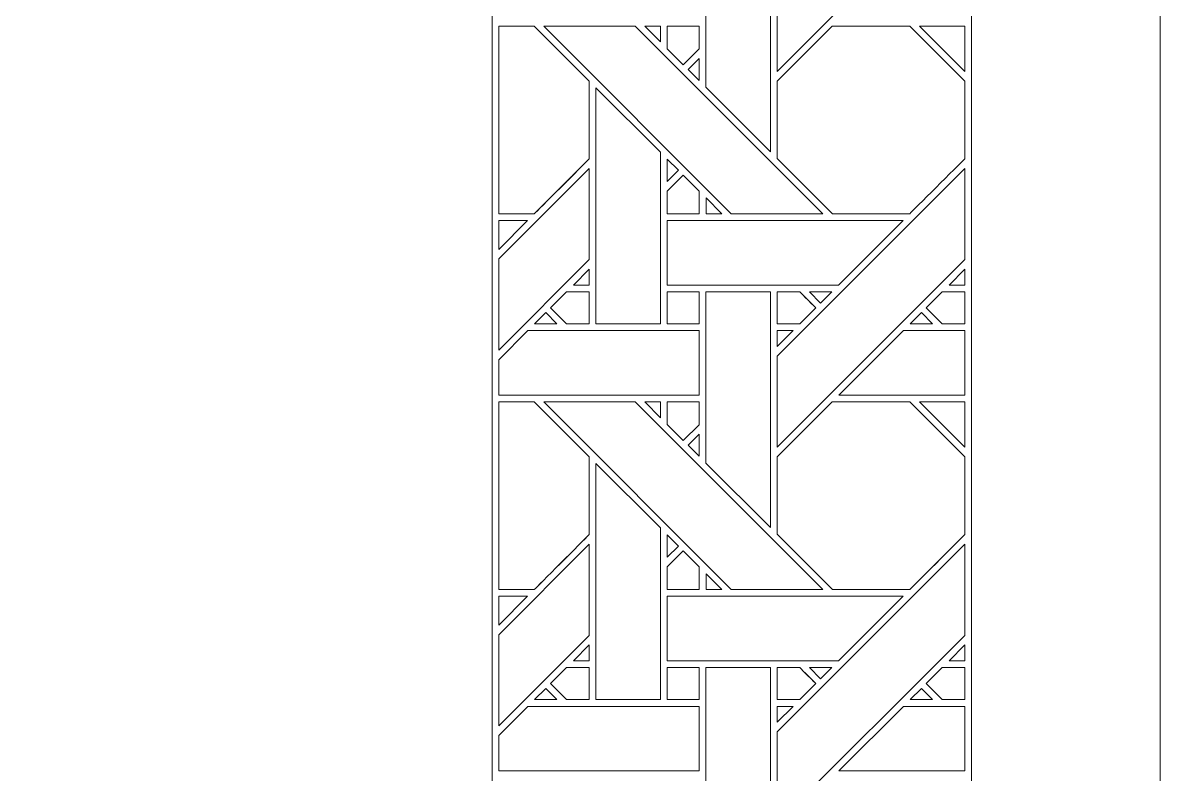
# Model space of a CAD drawing. Header units: inches. Extents: x 7.38 to 17.38, y 5.09 to 13.09.
# Drawn here: x 14.509 to 17.383, y 8.866 to 10.763 of the extents above; entities that cross this region are included whole.
import ezdxf

# ---------------------------------------------------------------- set-up
doc = ezdxf.new("R2010")
doc.units = ezdxf.units.IN
doc.header["$MEASUREMENT"] = 0
doc.layers.add('Design', color=7, linetype='Continuous', lineweight=0)

msp = doc.modelspace()

# ---------------------------------------------------------------- linework, layer by layer
at = {"layer": 'Design'}
for points, knots in [([(7.3829, 13.0948), (7.3829, 13.0948), (7.3829, 5.0948), (7.3829, 5.0948), (7.3829, 5.0948), (17.3829, 5.0948), (17.3829, 5.0948), (17.3829, 5.0948), (17.3829, 13.0948), (17.3829, 13.0948), (17.3829, 13.0948), (7.3829, 13.0948), (7.3829, 13.0948)], [0, 0, 0, 0, 1, 1, 1, 2, 2, 2, 3, 3, 3, 4, 4, 4, 4]), ([(7.8596, 12.6686), (7.8596, 12.6686), (7.8596, 5.5209), (7.8596, 5.5209), (7.8596, 5.5209), (16.9061, 5.5209), (16.9061, 5.5209), (16.9061, 5.5209), (16.9061, 12.6686), (16.9061, 12.6686), (16.9061, 12.6686), (7.8596, 12.6686), (7.8596, 12.6686)], [0, 0, 0, 0, 1, 1, 1, 2, 2, 2, 3, 3, 3, 4, 4, 4, 4]), ([(9.0706, 6.7312), (9.0706, 6.7312), (9.0706, 11.4583), (9.0706, 11.4583), (9.0706, 11.4583), (15.6951, 11.4583), (15.6951, 11.4583), (15.6951, 11.4583), (15.6951, 6.7312), (15.6951, 6.7312), (15.6951, 6.7312), (9.0706, 6.7312), (9.0706, 6.7312)], [0, 0, 0, 0, 1, 1, 1, 2, 2, 2, 3, 3, 3, 4, 4, 4, 4]), ([(16.4153, 10.6404), (16.4153, 10.6404), (16.4153, 10.8705), (16.4153, 10.8705), (16.4153, 10.8705), (16.889, 11.3441), (16.889, 11.3441), (16.889, 11.3441), (16.889, 11.1141), (16.889, 11.1141), (16.889, 11.1141), (16.4153, 10.6404), (16.4153, 10.6404)], [0, 0, 0, 0, 1, 1, 1, 2, 2, 2, 3, 3, 3, 4, 4, 4, 4]), ([(16.2352, 10.6004), (16.2352, 10.6004), (16.2352, 11.0326), (16.2352, 11.0326), (16.2352, 11.0326), (16.3982, 11.0326), (16.3982, 11.0326), (16.3982, 11.0326), (16.3982, 10.4375), (16.3982, 10.4375), (16.3982, 10.4375), (16.2352, 10.6004), (16.2352, 10.6004)], [0, 0, 0, 0, 1, 1, 1, 2, 2, 2, 3, 3, 3, 4, 4, 4, 4]), ([(15.8016, 10.2812), (15.8016, 10.2812), (15.7118, 10.2812), (15.7118, 10.2812), (15.7118, 10.2812), (15.7118, 10.7548), (15.7118, 10.7548), (15.7118, 10.7548), (15.8015, 10.7548), (15.8015, 10.7548), (15.8015, 10.7548), (15.9403, 10.6161), (15.9403, 10.6161), (15.9403, 10.6161), (15.9403, 10.4199), (15.9403, 10.4199), (15.9225, 10.4019), (15.8105, 10.2902), (15.8016, 10.2812)], [0, 0, 0, 0, 1, 1, 1, 2, 2, 2, 3, 3, 3, 4, 4, 4, 5, 5, 5, 6, 6, 6, 6]), ([(15.9403, 10.4199), (15.9222, 10.4016), (15.8103, 10.2899), (15.8016, 10.2812), (15.8016, 10.2812), (15.7118, 10.2812), (15.7118, 10.2812), (15.7118, 10.2812), (15.7118, 10.7548), (15.7118, 10.7548), (15.7118, 10.7548), (15.8015, 10.7548), (15.8015, 10.7548), (15.8015, 10.7548), (15.9403, 10.6161), (15.9403, 10.6161), (15.9403, 10.6161), (15.9403, 10.4199), (15.9403, 10.4199)], [0, 0, 0, 0, 1, 1, 1, 2, 2, 2, 3, 3, 3, 4, 4, 4, 5, 5, 5, 6, 6, 6, 6]), ([(16.2993, 10.2811), (16.2993, 10.2811), (15.8257, 10.7548), (15.8257, 10.7548), (15.8257, 10.7548), (16.0567, 10.7548), (16.0567, 10.7548), (16.0567, 10.7548), (16.5303, 10.2811), (16.5303, 10.2811), (16.5303, 10.2811), (16.2993, 10.2811), (16.2993, 10.2811)], [0, 0, 0, 0, 1, 1, 1, 2, 2, 2, 3, 3, 3, 4, 4, 4, 4]), ([(16.1202, 10.7548), (16.1202, 10.7548), (16.1202, 10.715), (16.1202, 10.715), (16.1202, 10.715), (16.0808, 10.7548), (16.0808, 10.7548), (16.0808, 10.7548), (16.1202, 10.7548), (16.1202, 10.7548)], [0, 0, 0, 0, 1, 1, 1, 2, 2, 2, 3, 3, 3, 3]), ([(16.1375, 10.7548), (16.1375, 10.7548), (16.2177, 10.7548), (16.2177, 10.7548), (16.2177, 10.7548), (16.2177, 10.6972), (16.2177, 10.6972), (16.2177, 10.6972), (16.1778, 10.6573), (16.1778, 10.6573), (16.1778, 10.6573), (16.1375, 10.6976), (16.1375, 10.6976), (16.1375, 10.6976), (16.1375, 10.7548), (16.1375, 10.7548)], [0, 0, 0, 0, 1, 1, 1, 2, 2, 2, 3, 3, 3, 4, 4, 4, 5, 5, 5, 5]), ([(16.1778, 10.6573), (16.1778, 10.6573), (16.1375, 10.6976), (16.1375, 10.6976), (16.1375, 10.6976), (16.1375, 10.7548), (16.1375, 10.7548), (16.1375, 10.7548), (16.2177, 10.7548), (16.2177, 10.7548), (16.2177, 10.7548), (16.2177, 10.6972), (16.2177, 10.6972), (16.2177, 10.6972), (16.1778, 10.6573), (16.1778, 10.6573)], [0, 0, 0, 0, 1, 1, 1, 2, 2, 2, 3, 3, 3, 4, 4, 4, 5, 5, 5, 5]), ([(16.889, 10.4198), (16.8712, 10.4019), (16.7593, 10.2902), (16.7503, 10.2812), (16.7503, 10.2812), (16.5546, 10.2812), (16.5546, 10.2812), (16.5546, 10.2812), (16.4153, 10.4204), (16.4153, 10.4204), (16.4153, 10.4204), (16.4153, 10.6161), (16.4153, 10.6161), (16.4153, 10.6161), (16.554, 10.7548), (16.554, 10.7548), (16.554, 10.7548), (16.7502, 10.7548), (16.7502, 10.7548), (16.7502, 10.7548), (16.889, 10.6161), (16.889, 10.6161), (16.889, 10.6161), (16.889, 10.4198), (16.889, 10.4198)], [0, 0, 0, 0, 1, 1, 1, 2, 2, 2, 3, 3, 3, 4, 4, 4, 5, 5, 5, 6, 6, 6, 7, 7, 7, 8, 8, 8, 8]), ([(16.889, 10.4198), (16.8712, 10.4019), (16.7593, 10.2902), (16.7503, 10.2812), (16.7503, 10.2812), (16.5546, 10.2812), (16.5546, 10.2812), (16.5546, 10.2812), (16.4153, 10.4204), (16.4153, 10.4204), (16.4153, 10.4204), (16.4153, 10.6161), (16.4153, 10.6161), (16.4153, 10.6161), (16.554, 10.7548), (16.554, 10.7548), (16.554, 10.7548), (16.7502, 10.7548), (16.7502, 10.7548), (16.7502, 10.7548), (16.889, 10.6161), (16.889, 10.6161), (16.889, 10.6161), (16.889, 10.4198), (16.889, 10.4198)], [0, 0, 0, 0, 1, 1, 1, 2, 2, 2, 3, 3, 3, 4, 4, 4, 5, 5, 5, 6, 6, 6, 7, 7, 7, 8, 8, 8, 8]), ([(16.889, 10.6402), (16.889, 10.6402), (16.7745, 10.7548), (16.7745, 10.7548), (16.7745, 10.7548), (16.889, 10.7548), (16.889, 10.7548), (16.889, 10.7548), (16.889, 10.6402), (16.889, 10.6402)], [0, 0, 0, 0, 1, 1, 1, 2, 2, 2, 3, 3, 3, 3]), ([(16.2177, 10.6729), (16.2177, 10.6729), (16.2177, 10.6178), (16.2177, 10.6178), (16.2177, 10.6178), (16.1899, 10.6452), (16.1899, 10.6452), (16.1899, 10.6452), (16.2177, 10.6729), (16.2177, 10.6729)], [0, 0, 0, 0, 1, 1, 1, 2, 2, 2, 3, 3, 3, 3]), ([(15.9574, 10.0031), (15.9574, 10.0031), (15.9574, 10.599), (15.9574, 10.599), (15.9574, 10.599), (16.1201, 10.4368), (16.1201, 10.4368), (16.1201, 10.4368), (16.1201, 10.0031), (16.1201, 10.0031), (16.1201, 10.0031), (15.9574, 10.0031), (15.9574, 10.0031)], [0, 0, 0, 0, 1, 1, 1, 2, 2, 2, 3, 3, 3, 4, 4, 4, 4]), ([(16.1375, 10.3626), (16.1375, 10.3626), (16.1375, 10.4193), (16.1375, 10.4193), (16.1375, 10.4193), (16.1656, 10.3908), (16.1656, 10.3908), (16.1656, 10.3908), (16.1375, 10.3626), (16.1375, 10.3626)], [0, 0, 0, 0, 1, 1, 1, 2, 2, 2, 3, 3, 3, 3]), ([(15.7118, 10.1669), (15.7118, 10.1669), (15.9403, 10.3954), (15.9403, 10.3954), (15.9403, 10.3954), (15.9403, 10.1654), (15.9403, 10.1654), (15.9403, 10.1654), (15.7118, 9.9369), (15.7118, 9.9369), (15.7118, 9.9369), (15.7118, 10.1669), (15.7118, 10.1669)], [0, 0, 0, 0, 1, 1, 1, 2, 2, 2, 3, 3, 3, 4, 4, 4, 4]), ([(16.2181, 10.2809), (16.2181, 10.2809), (16.1375, 10.2809), (16.1375, 10.2809), (16.1375, 10.2809), (16.1375, 10.3382), (16.1375, 10.3382), (16.1375, 10.3382), (16.1778, 10.3785), (16.1778, 10.3785), (16.1778, 10.3785), (16.2181, 10.3382), (16.2181, 10.3382), (16.2181, 10.3382), (16.2181, 10.2809), (16.2181, 10.2809)], [0, 0, 0, 0, 1, 1, 1, 2, 2, 2, 3, 3, 3, 4, 4, 4, 5, 5, 5, 5]), ([(16.1778, 10.3785), (16.1778, 10.3785), (16.2181, 10.3382), (16.2181, 10.3382), (16.2181, 10.3382), (16.2181, 10.2809), (16.2181, 10.2809), (16.2181, 10.2809), (16.1375, 10.2809), (16.1375, 10.2809), (16.1375, 10.2809), (16.1375, 10.3382), (16.1375, 10.3382), (16.1375, 10.3382), (16.1778, 10.3785), (16.1778, 10.3785)], [0, 0, 0, 0, 1, 1, 1, 2, 2, 2, 3, 3, 3, 4, 4, 4, 5, 5, 5, 5]), ([(16.4153, 9.6917), (16.4153, 9.6917), (16.4153, 9.9218), (16.4153, 9.9218), (16.4153, 9.9218), (16.889, 10.3954), (16.889, 10.3954), (16.889, 10.3954), (16.889, 10.1654), (16.889, 10.1654), (16.889, 10.1654), (16.4153, 9.6917), (16.4153, 9.6917)], [0, 0, 0, 0, 1, 1, 1, 2, 2, 2, 3, 3, 3, 4, 4, 4, 4]), ([(16.2354, 10.2811), (16.2354, 10.2811), (16.2354, 10.3209), (16.2354, 10.3209), (16.2354, 10.3209), (16.2751, 10.2811), (16.2751, 10.2811), (16.2751, 10.2811), (16.2354, 10.2811), (16.2354, 10.2811)], [0, 0, 0, 0, 1, 1, 1, 2, 2, 2, 3, 3, 3, 3]), ([(15.7118, 10.2639), (15.7118, 10.2639), (15.7844, 10.2639), (15.7844, 10.2639), (15.7844, 10.2639), (15.7118, 10.1912), (15.7118, 10.1912), (15.7118, 10.1912), (15.7118, 10.2639), (15.7118, 10.2639)], [0, 0, 0, 0, 1, 1, 1, 2, 2, 2, 3, 3, 3, 3]), ([(16.5704, 10.1012), (16.5704, 10.1012), (16.1375, 10.1012), (16.1375, 10.1012), (16.1375, 10.1012), (16.1375, 10.2639), (16.1375, 10.2639), (16.1375, 10.2639), (16.7332, 10.2639), (16.7332, 10.2639), (16.7332, 10.2639), (16.5704, 10.1012), (16.5704, 10.1012)], [0, 0, 0, 0, 1, 1, 1, 2, 2, 2, 3, 3, 3, 4, 4, 4, 4]), ([(15.9403, 10.141), (15.9403, 10.141), (15.9403, 10.1012), (15.9403, 10.1012), (15.9403, 10.1012), (15.9005, 10.1012), (15.9005, 10.1012), (15.9005, 10.1012), (15.9403, 10.141), (15.9403, 10.141)], [0, 0, 0, 0, 1, 1, 1, 2, 2, 2, 3, 3, 3, 3]), ([(16.889, 10.1012), (16.889, 10.1012), (16.8492, 10.1012), (16.8492, 10.1012), (16.8492, 10.1012), (16.889, 10.141), (16.889, 10.141), (16.889, 10.141), (16.889, 10.1012), (16.889, 10.1012)], [0, 0, 0, 0, 1, 1, 1, 2, 2, 2, 3, 3, 3, 3]), ([(15.9403, 10.0031), (15.9403, 10.0031), (15.8832, 10.0031), (15.8832, 10.0031), (15.8832, 10.0031), (15.8428, 10.0435), (15.8428, 10.0435), (15.8428, 10.0435), (15.8832, 10.084), (15.8832, 10.084), (15.8832, 10.084), (15.9403, 10.084), (15.9403, 10.084), (15.9403, 10.084), (15.9403, 10.0031), (15.9403, 10.0031)], [0, 0, 0, 0, 1, 1, 1, 2, 2, 2, 3, 3, 3, 4, 4, 4, 5, 5, 5, 5]), ([(15.9403, 10.0031), (15.9403, 10.0031), (15.8832, 10.0031), (15.8832, 10.0031), (15.8832, 10.0031), (15.8428, 10.0435), (15.8428, 10.0435), (15.8428, 10.0435), (15.8832, 10.084), (15.8832, 10.084), (15.8832, 10.084), (15.9403, 10.084), (15.9403, 10.084), (15.9403, 10.084), (15.9403, 10.0031), (15.9403, 10.0031)], [0, 0, 0, 0, 1, 1, 1, 2, 2, 2, 3, 3, 3, 4, 4, 4, 5, 5, 5, 5]), ([(16.1375, 10.0839), (16.1375, 10.0839), (16.2177, 10.0839), (16.2177, 10.0839), (16.2177, 10.0839), (16.2177, 10.0031), (16.2177, 10.0031), (16.2177, 10.0031), (16.1375, 10.0031), (16.1375, 10.0031), (16.1375, 10.0031), (16.1375, 10.0839), (16.1375, 10.0839)], [0, 0, 0, 0, 1, 1, 1, 2, 2, 2, 3, 3, 3, 4, 4, 4, 4]), ([(16.1375, 10.0031), (16.1375, 10.0031), (16.1375, 10.0839), (16.1375, 10.0839), (16.1375, 10.0839), (16.2177, 10.0839), (16.2177, 10.0839), (16.2177, 10.0839), (16.2177, 10.0031), (16.2177, 10.0031), (16.2177, 10.0031), (16.1375, 10.0031), (16.1375, 10.0031)], [0, 0, 0, 0, 1, 1, 1, 2, 2, 2, 3, 3, 3, 4, 4, 4, 4]), ([(16.2352, 9.6517), (16.2352, 9.6517), (16.2352, 10.0839), (16.2352, 10.0839), (16.2352, 10.0839), (16.3982, 10.0839), (16.3982, 10.0839), (16.3982, 10.0839), (16.3982, 9.4888), (16.3982, 9.4888), (16.3982, 9.4888), (16.2352, 9.6517), (16.2352, 9.6517)], [0, 0, 0, 0, 1, 1, 1, 2, 2, 2, 3, 3, 3, 4, 4, 4, 4]), ([(16.4153, 10.0839), (16.4153, 10.0839), (16.4724, 10.0839), (16.4724, 10.0839), (16.4775, 10.0788), (16.5083, 10.048), (16.5127, 10.0436), (16.5127, 10.0436), (16.4723, 10.0032), (16.4723, 10.0032), (16.4723, 10.0032), (16.4153, 10.0032), (16.4153, 10.0032), (16.4153, 10.0032), (16.4153, 10.0839), (16.4153, 10.0839)], [0, 0, 0, 0, 1, 1, 1, 2, 2, 2, 3, 3, 3, 4, 4, 4, 5, 5, 5, 5]), ([(16.5127, 10.0436), (16.5127, 10.0436), (16.4723, 10.0032), (16.4723, 10.0032), (16.4723, 10.0032), (16.4153, 10.0032), (16.4153, 10.0032), (16.4153, 10.0032), (16.4153, 10.0839), (16.4153, 10.0839), (16.4153, 10.0839), (16.4724, 10.0839), (16.4724, 10.0839), (16.4778, 10.0785), (16.5127, 10.0436), (16.5127, 10.0436)], [0, 0, 0, 0, 1, 1, 1, 2, 2, 2, 3, 3, 3, 4, 4, 4, 5, 5, 5, 5]), ([(16.4967, 10.0839), (16.4967, 10.0839), (16.5532, 10.0839), (16.5532, 10.0839), (16.5532, 10.0839), (16.5249, 10.0557), (16.5249, 10.0557), (16.5249, 10.0557), (16.4967, 10.0839), (16.4967, 10.0839)], [0, 0, 0, 0, 1, 1, 1, 2, 2, 2, 3, 3, 3, 3]), ([(16.889, 10.0031), (16.889, 10.0031), (16.8319, 10.0031), (16.8319, 10.0031), (16.8319, 10.0031), (16.7915, 10.0435), (16.7915, 10.0435), (16.7915, 10.0435), (16.832, 10.084), (16.832, 10.084), (16.832, 10.084), (16.889, 10.084), (16.889, 10.084), (16.889, 10.084), (16.889, 10.0031), (16.889, 10.0031)], [0, 0, 0, 0, 1, 1, 1, 2, 2, 2, 3, 3, 3, 4, 4, 4, 5, 5, 5, 5]), ([(16.889, 10.0031), (16.889, 10.0031), (16.8319, 10.0031), (16.8319, 10.0031), (16.8319, 10.0031), (16.7915, 10.0435), (16.7915, 10.0435), (16.7915, 10.0435), (16.832, 10.084), (16.832, 10.084), (16.832, 10.084), (16.889, 10.084), (16.889, 10.084), (16.889, 10.084), (16.889, 10.0031), (16.889, 10.0031)], [0, 0, 0, 0, 1, 1, 1, 2, 2, 2, 3, 3, 3, 4, 4, 4, 5, 5, 5, 5]), ([(15.8307, 10.0314), (15.8307, 10.0314), (15.8589, 10.0031), (15.8589, 10.0031), (15.8589, 10.0031), (15.8024, 10.0031), (15.8024, 10.0031), (15.8024, 10.0031), (15.8307, 10.0314), (15.8307, 10.0314)], [0, 0, 0, 0, 1, 1, 1, 2, 2, 2, 3, 3, 3, 3]), ([(16.7794, 10.0314), (16.7794, 10.0314), (16.8076, 10.0031), (16.8076, 10.0031), (16.8076, 10.0031), (16.7511, 10.0031), (16.7511, 10.0031), (16.7511, 10.0031), (16.7794, 10.0314), (16.7794, 10.0314)], [0, 0, 0, 0, 1, 1, 1, 2, 2, 2, 3, 3, 3, 3]), ([(16.2177, 9.986), (16.2177, 9.986), (16.2177, 9.8232), (16.2177, 9.8232), (16.2177, 9.8232), (15.7118, 9.8232), (15.7118, 9.8232), (15.7118, 9.8232), (15.7118, 9.9125), (15.7118, 9.9125), (15.7118, 9.9125), (15.7853, 9.986), (15.7853, 9.986), (15.7853, 9.986), (16.2177, 9.986), (16.2177, 9.986)], [0, 0, 0, 0, 1, 1, 1, 2, 2, 2, 3, 3, 3, 4, 4, 4, 5, 5, 5, 5]), ([(16.4551, 9.986), (16.4551, 9.986), (16.4153, 9.9462), (16.4153, 9.9462), (16.4153, 9.9462), (16.4153, 9.986), (16.4153, 9.986), (16.4153, 9.986), (16.4551, 9.986), (16.4551, 9.986)], [0, 0, 0, 0, 1, 1, 1, 2, 2, 2, 3, 3, 3, 3]), ([(16.889, 9.8232), (16.889, 9.8232), (16.5711, 9.8232), (16.5711, 9.8232), (16.5711, 9.8232), (16.734, 9.986), (16.734, 9.986), (16.734, 9.986), (16.889, 9.986), (16.889, 9.986), (16.889, 9.986), (16.889, 9.8232), (16.889, 9.8232)], [0, 0, 0, 0, 1, 1, 1, 2, 2, 2, 3, 3, 3, 4, 4, 4, 4]), ([(15.8016, 9.3324), (15.8016, 9.3324), (15.7118, 9.3324), (15.7118, 9.3324), (15.7118, 9.3324), (15.7118, 9.8061), (15.7118, 9.8061), (15.7118, 9.8061), (15.8015, 9.8061), (15.8015, 9.8061), (15.8015, 9.8061), (15.9403, 9.6673), (15.9403, 9.6673), (15.9403, 9.6673), (15.9403, 9.4711), (15.9403, 9.4711), (15.9225, 9.4532), (15.8105, 9.3414), (15.8016, 9.3324)], [0, 0, 0, 0, 1, 1, 1, 2, 2, 2, 3, 3, 3, 4, 4, 4, 5, 5, 5, 6, 6, 6, 6]), ([(15.9403, 9.4711), (15.9227, 9.4534), (15.8107, 9.3416), (15.8016, 9.3324), (15.8016, 9.3324), (15.7118, 9.3324), (15.7118, 9.3324), (15.7118, 9.3324), (15.7118, 9.8061), (15.7118, 9.8061), (15.7118, 9.8061), (15.8015, 9.8061), (15.8015, 9.8061), (15.8015, 9.8061), (15.9403, 9.6673), (15.9403, 9.6673), (15.9403, 9.6673), (15.9403, 9.4711), (15.9403, 9.4711)], [0, 0, 0, 0, 1, 1, 1, 2, 2, 2, 3, 3, 3, 4, 4, 4, 5, 5, 5, 6, 6, 6, 6]), ([(16.2993, 9.3324), (16.2993, 9.3324), (15.8257, 9.8061), (15.8257, 9.8061), (15.8257, 9.8061), (16.0567, 9.8061), (16.0567, 9.8061), (16.0567, 9.8061), (16.5303, 9.3324), (16.5303, 9.3324), (16.5303, 9.3324), (16.2993, 9.3324), (16.2993, 9.3324)], [0, 0, 0, 0, 1, 1, 1, 2, 2, 2, 3, 3, 3, 4, 4, 4, 4]), ([(16.1202, 9.8061), (16.1202, 9.8061), (16.1202, 9.7662), (16.1202, 9.7662), (16.1202, 9.7662), (16.0808, 9.8061), (16.0808, 9.8061), (16.0808, 9.8061), (16.1202, 9.8061), (16.1202, 9.8061)], [0, 0, 0, 0, 1, 1, 1, 2, 2, 2, 3, 3, 3, 3]), ([(16.1375, 9.8061), (16.1375, 9.8061), (16.2177, 9.8061), (16.2177, 9.8061), (16.2177, 9.8061), (16.2177, 9.7485), (16.2177, 9.7485), (16.2177, 9.7485), (16.1778, 9.7085), (16.1778, 9.7085), (16.1778, 9.7085), (16.1375, 9.7489), (16.1375, 9.7489), (16.1375, 9.7489), (16.1375, 9.8061), (16.1375, 9.8061)], [0, 0, 0, 0, 1, 1, 1, 2, 2, 2, 3, 3, 3, 4, 4, 4, 5, 5, 5, 5]), ([(16.1778, 9.7085), (16.1778, 9.7085), (16.1375, 9.7489), (16.1375, 9.7489), (16.1375, 9.7489), (16.1375, 9.8061), (16.1375, 9.8061), (16.1375, 9.8061), (16.2177, 9.8061), (16.2177, 9.8061), (16.2177, 9.8061), (16.2177, 9.7485), (16.2177, 9.7485), (16.2177, 9.7485), (16.1778, 9.7085), (16.1778, 9.7085)], [0, 0, 0, 0, 1, 1, 1, 2, 2, 2, 3, 3, 3, 4, 4, 4, 5, 5, 5, 5]), ([(16.889, 9.4711), (16.8712, 9.4531), (16.7593, 9.3414), (16.7503, 9.3324), (16.7503, 9.3324), (16.5546, 9.3324), (16.5546, 9.3324), (16.5546, 9.3324), (16.4153, 9.4717), (16.4153, 9.4717), (16.4153, 9.4717), (16.4153, 9.6673), (16.4153, 9.6673), (16.4153, 9.6673), (16.554, 9.8061), (16.554, 9.8061), (16.554, 9.8061), (16.7502, 9.8061), (16.7502, 9.8061), (16.7502, 9.8061), (16.889, 9.6673), (16.889, 9.6673), (16.889, 9.6673), (16.889, 9.4711), (16.889, 9.4711)], [0, 0, 0, 0, 1, 1, 1, 2, 2, 2, 3, 3, 3, 4, 4, 4, 5, 5, 5, 6, 6, 6, 7, 7, 7, 8, 8, 8, 8]), ([(16.889, 9.4711), (16.8713, 9.4533), (16.7594, 9.3416), (16.7503, 9.3324), (16.7503, 9.3324), (16.5546, 9.3324), (16.5546, 9.3324), (16.5546, 9.3324), (16.4153, 9.4717), (16.4153, 9.4717), (16.4153, 9.4717), (16.4153, 9.6673), (16.4153, 9.6673), (16.4153, 9.6673), (16.554, 9.8061), (16.554, 9.8061), (16.554, 9.8061), (16.7502, 9.8061), (16.7502, 9.8061), (16.7502, 9.8061), (16.889, 9.6673), (16.889, 9.6673), (16.889, 9.6673), (16.889, 9.4711), (16.889, 9.4711)], [0, 0, 0, 0, 1, 1, 1, 2, 2, 2, 3, 3, 3, 4, 4, 4, 5, 5, 5, 6, 6, 6, 7, 7, 7, 8, 8, 8, 8]), ([(16.889, 9.6915), (16.889, 9.6915), (16.7745, 9.8061), (16.7745, 9.8061), (16.7745, 9.8061), (16.889, 9.8061), (16.889, 9.8061), (16.889, 9.8061), (16.889, 9.6915), (16.889, 9.6915)], [0, 0, 0, 0, 1, 1, 1, 2, 2, 2, 3, 3, 3, 3]), ([(16.2177, 9.7242), (16.2177, 9.7242), (16.2177, 9.6691), (16.2177, 9.6691), (16.2177, 9.6691), (16.1899, 9.6964), (16.1899, 9.6964), (16.1899, 9.6964), (16.2177, 9.7242), (16.2177, 9.7242)], [0, 0, 0, 0, 1, 1, 1, 2, 2, 2, 3, 3, 3, 3]), ([(15.9574, 9.0544), (15.9574, 9.0544), (15.9574, 9.6503), (15.9574, 9.6503), (15.9574, 9.6503), (16.1201, 9.4881), (16.1201, 9.4881), (16.1201, 9.4881), (16.1201, 9.0544), (16.1201, 9.0544), (16.1201, 9.0544), (15.9574, 9.0544), (15.9574, 9.0544)], [0, 0, 0, 0, 1, 1, 1, 2, 2, 2, 3, 3, 3, 4, 4, 4, 4]), ([(16.1375, 9.4138), (16.1375, 9.4138), (16.1375, 9.4706), (16.1375, 9.4706), (16.1375, 9.4706), (16.1656, 9.442), (16.1656, 9.442), (16.1656, 9.442), (16.1375, 9.4138), (16.1375, 9.4138)], [0, 0, 0, 0, 1, 1, 1, 2, 2, 2, 3, 3, 3, 3]), ([(15.7118, 9.2182), (15.7118, 9.2182), (15.9403, 9.4467), (15.9403, 9.4467), (15.9403, 9.4467), (15.9403, 9.2166), (15.9403, 9.2166), (15.9403, 9.2166), (15.7118, 8.9881), (15.7118, 8.9881), (15.7118, 8.9881), (15.7118, 9.2182), (15.7118, 9.2182)], [0, 0, 0, 0, 1, 1, 1, 2, 2, 2, 3, 3, 3, 4, 4, 4, 4]), ([(16.2181, 9.3322), (16.2181, 9.3322), (16.1375, 9.3322), (16.1375, 9.3322), (16.1375, 9.3322), (16.1375, 9.3895), (16.1375, 9.3895), (16.1375, 9.3895), (16.1778, 9.4298), (16.1778, 9.4298), (16.1778, 9.4298), (16.2181, 9.3895), (16.2181, 9.3895), (16.2181, 9.3895), (16.2181, 9.3322), (16.2181, 9.3322)], [0, 0, 0, 0, 1, 1, 1, 2, 2, 2, 3, 3, 3, 4, 4, 4, 5, 5, 5, 5]), ([(16.1778, 9.4298), (16.1778, 9.4298), (16.2181, 9.3895), (16.2181, 9.3895), (16.2181, 9.3895), (16.2181, 9.3322), (16.2181, 9.3322), (16.2181, 9.3322), (16.1375, 9.3322), (16.1375, 9.3322), (16.1375, 9.3322), (16.1375, 9.3895), (16.1375, 9.3895), (16.1375, 9.3895), (16.1778, 9.4298), (16.1778, 9.4298)], [0, 0, 0, 0, 1, 1, 1, 2, 2, 2, 3, 3, 3, 4, 4, 4, 5, 5, 5, 5]), ([(16.4153, 8.743), (16.4153, 8.743), (16.4153, 8.9731), (16.4153, 8.9731), (16.4153, 8.9731), (16.889, 9.4467), (16.889, 9.4467), (16.889, 9.4467), (16.889, 9.2166), (16.889, 9.2166), (16.889, 9.2166), (16.4153, 8.743), (16.4153, 8.743)], [0, 0, 0, 0, 1, 1, 1, 2, 2, 2, 3, 3, 3, 4, 4, 4, 4]), ([(16.2354, 9.3324), (16.2354, 9.3324), (16.2354, 9.3722), (16.2354, 9.3722), (16.2354, 9.3722), (16.2751, 9.3324), (16.2751, 9.3324), (16.2751, 9.3324), (16.2354, 9.3324), (16.2354, 9.3324)], [0, 0, 0, 0, 1, 1, 1, 2, 2, 2, 3, 3, 3, 3]), ([(15.7118, 9.3152), (15.7118, 9.3152), (15.7844, 9.3152), (15.7844, 9.3152), (15.7844, 9.3152), (15.7118, 9.2425), (15.7118, 9.2425), (15.7118, 9.2425), (15.7118, 9.3152), (15.7118, 9.3152)], [0, 0, 0, 0, 1, 1, 1, 2, 2, 2, 3, 3, 3, 3]), ([(16.5704, 9.1525), (16.5704, 9.1525), (16.1375, 9.1525), (16.1375, 9.1525), (16.1375, 9.1525), (16.1375, 9.3152), (16.1375, 9.3152), (16.1375, 9.3152), (16.7332, 9.3152), (16.7332, 9.3152), (16.7332, 9.3152), (16.5704, 9.1525), (16.5704, 9.1525)], [0, 0, 0, 0, 1, 1, 1, 2, 2, 2, 3, 3, 3, 4, 4, 4, 4]), ([(15.9403, 9.1923), (15.9403, 9.1923), (15.9403, 9.1525), (15.9403, 9.1525), (15.9403, 9.1525), (15.9005, 9.1525), (15.9005, 9.1525), (15.9005, 9.1525), (15.9403, 9.1923), (15.9403, 9.1923)], [0, 0, 0, 0, 1, 1, 1, 2, 2, 2, 3, 3, 3, 3]), ([(16.889, 9.1525), (16.889, 9.1525), (16.8492, 9.1525), (16.8492, 9.1525), (16.8492, 9.1525), (16.889, 9.1923), (16.889, 9.1923), (16.889, 9.1923), (16.889, 9.1525), (16.889, 9.1525)], [0, 0, 0, 0, 1, 1, 1, 2, 2, 2, 3, 3, 3, 3]), ([(15.9403, 9.0544), (15.9403, 9.0544), (15.8832, 9.0544), (15.8832, 9.0544), (15.8832, 9.0544), (15.8428, 9.0948), (15.8428, 9.0948), (15.8428, 9.0948), (15.8832, 9.1352), (15.8832, 9.1352), (15.8832, 9.1352), (15.9403, 9.1352), (15.9403, 9.1352), (15.9403, 9.1352), (15.9403, 9.0544), (15.9403, 9.0544)], [0, 0, 0, 0, 1, 1, 1, 2, 2, 2, 3, 3, 3, 4, 4, 4, 5, 5, 5, 5]), ([(15.9403, 9.0544), (15.9403, 9.0544), (15.8832, 9.0544), (15.8832, 9.0544), (15.8832, 9.0544), (15.8428, 9.0948), (15.8428, 9.0948), (15.8428, 9.0948), (15.8832, 9.1352), (15.8832, 9.1352), (15.8832, 9.1352), (15.9403, 9.1352), (15.9403, 9.1352), (15.9403, 9.1352), (15.9403, 9.0544), (15.9403, 9.0544)], [0, 0, 0, 0, 1, 1, 1, 2, 2, 2, 3, 3, 3, 4, 4, 4, 5, 5, 5, 5]), ([(16.1375, 9.1352), (16.1375, 9.1352), (16.2177, 9.1352), (16.2177, 9.1352), (16.2177, 9.1352), (16.2177, 9.0544), (16.2177, 9.0544), (16.2177, 9.0544), (16.1375, 9.0544), (16.1375, 9.0544), (16.1375, 9.0544), (16.1375, 9.1352), (16.1375, 9.1352)], [0, 0, 0, 0, 1, 1, 1, 2, 2, 2, 3, 3, 3, 4, 4, 4, 4]), ([(16.1375, 9.0544), (16.1375, 9.0544), (16.1375, 9.1352), (16.1375, 9.1352), (16.1375, 9.1352), (16.2177, 9.1352), (16.2177, 9.1352), (16.2177, 9.1352), (16.2177, 9.0544), (16.2177, 9.0544), (16.2177, 9.0544), (16.1375, 9.0544), (16.1375, 9.0544)], [0, 0, 0, 0, 1, 1, 1, 2, 2, 2, 3, 3, 3, 4, 4, 4, 4]), ([(16.2352, 8.703), (16.2352, 8.703), (16.2352, 9.1352), (16.2352, 9.1352), (16.2352, 9.1352), (16.3982, 9.1352), (16.3982, 9.1352), (16.3982, 9.1352), (16.3982, 8.5401), (16.3982, 8.5401), (16.3982, 8.5401), (16.2352, 8.703), (16.2352, 8.703)], [0, 0, 0, 0, 1, 1, 1, 2, 2, 2, 3, 3, 3, 4, 4, 4, 4]), ([(16.4153, 9.1352), (16.4153, 9.1352), (16.4724, 9.1352), (16.4724, 9.1352), (16.4775, 9.1301), (16.5083, 9.0993), (16.5127, 9.0948), (16.5127, 9.0948), (16.4723, 9.0544), (16.4723, 9.0544), (16.4723, 9.0544), (16.4153, 9.0544), (16.4153, 9.0544), (16.4153, 9.0544), (16.4153, 9.1352), (16.4153, 9.1352)], [0, 0, 0, 0, 1, 1, 1, 2, 2, 2, 3, 3, 3, 4, 4, 4, 5, 5, 5, 5]), ([(16.5127, 9.0948), (16.5127, 9.0948), (16.4723, 9.0544), (16.4723, 9.0544), (16.4723, 9.0544), (16.4153, 9.0544), (16.4153, 9.0544), (16.4153, 9.0544), (16.4153, 9.1352), (16.4153, 9.1352), (16.4153, 9.1352), (16.4724, 9.1352), (16.4724, 9.1352), (16.4781, 9.1295), (16.5127, 9.0948), (16.5127, 9.0948)], [0, 0, 0, 0, 1, 1, 1, 2, 2, 2, 3, 3, 3, 4, 4, 4, 5, 5, 5, 5]), ([(16.4967, 9.1352), (16.4967, 9.1352), (16.5532, 9.1352), (16.5532, 9.1352), (16.5532, 9.1352), (16.5249, 9.107), (16.5249, 9.107), (16.5249, 9.107), (16.4967, 9.1352), (16.4967, 9.1352)], [0, 0, 0, 0, 1, 1, 1, 2, 2, 2, 3, 3, 3, 3]), ([(16.889, 9.0544), (16.889, 9.0544), (16.8319, 9.0544), (16.8319, 9.0544), (16.8319, 9.0544), (16.7915, 9.0948), (16.7915, 9.0948), (16.7915, 9.0948), (16.832, 9.1352), (16.832, 9.1352), (16.832, 9.1352), (16.889, 9.1352), (16.889, 9.1352), (16.889, 9.1352), (16.889, 9.0544), (16.889, 9.0544)], [0, 0, 0, 0, 1, 1, 1, 2, 2, 2, 3, 3, 3, 4, 4, 4, 5, 5, 5, 5]), ([(16.889, 9.0544), (16.889, 9.0544), (16.8319, 9.0544), (16.8319, 9.0544), (16.8319, 9.0544), (16.7915, 9.0948), (16.7915, 9.0948), (16.7915, 9.0948), (16.832, 9.1352), (16.832, 9.1352), (16.832, 9.1352), (16.889, 9.1352), (16.889, 9.1352), (16.889, 9.1352), (16.889, 9.0544), (16.889, 9.0544)], [0, 0, 0, 0, 1, 1, 1, 2, 2, 2, 3, 3, 3, 4, 4, 4, 5, 5, 5, 5]), ([(15.8307, 9.0827), (15.8307, 9.0827), (15.8589, 9.0544), (15.8589, 9.0544), (15.8589, 9.0544), (15.8024, 9.0544), (15.8024, 9.0544), (15.8024, 9.0544), (15.8307, 9.0827), (15.8307, 9.0827)], [0, 0, 0, 0, 1, 1, 1, 2, 2, 2, 3, 3, 3, 3]), ([(16.7794, 9.0827), (16.7794, 9.0827), (16.8076, 9.0544), (16.8076, 9.0544), (16.8076, 9.0544), (16.7511, 9.0544), (16.7511, 9.0544), (16.7511, 9.0544), (16.7794, 9.0827), (16.7794, 9.0827)], [0, 0, 0, 0, 1, 1, 1, 2, 2, 2, 3, 3, 3, 3]), ([(16.2177, 9.0373), (16.2177, 9.0373), (16.2177, 8.8745), (16.2177, 8.8745), (16.2177, 8.8745), (15.7118, 8.8745), (15.7118, 8.8745), (15.7118, 8.8745), (15.7118, 8.9638), (15.7118, 8.9638), (15.7118, 8.9638), (15.7853, 9.0373), (15.7853, 9.0373), (15.7853, 9.0373), (16.2177, 9.0373), (16.2177, 9.0373)], [0, 0, 0, 0, 1, 1, 1, 2, 2, 2, 3, 3, 3, 4, 4, 4, 5, 5, 5, 5]), ([(16.4551, 9.0373), (16.4551, 9.0373), (16.4153, 8.9975), (16.4153, 8.9975), (16.4153, 8.9975), (16.4153, 9.0373), (16.4153, 9.0373), (16.4153, 9.0373), (16.4551, 9.0373), (16.4551, 9.0373)], [0, 0, 0, 0, 1, 1, 1, 2, 2, 2, 3, 3, 3, 3]), ([(16.889, 8.8745), (16.889, 8.8745), (16.5711, 8.8745), (16.5711, 8.8745), (16.5711, 8.8745), (16.734, 9.0373), (16.734, 9.0373), (16.734, 9.0373), (16.889, 9.0373), (16.889, 9.0373), (16.889, 9.0373), (16.889, 8.8745), (16.889, 8.8745)], [0, 0, 0, 0, 1, 1, 1, 2, 2, 2, 3, 3, 3, 4, 4, 4, 4])]:
    msp.add_open_spline(points, degree=3, knots=knots, dxfattribs=at)

doc.saveas('drawing.dxf')
